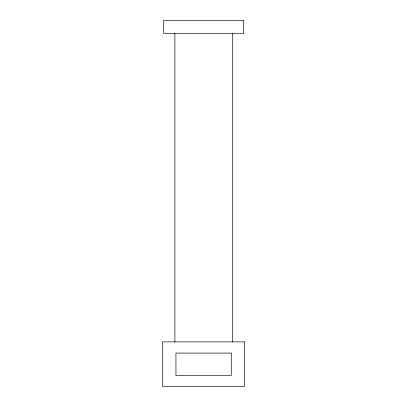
<?xml version="1.0" encoding="UTF-8"?>
<svg xmlns="http://www.w3.org/2000/svg" width="407" height="407" viewBox="0 0 407 407"><rect width="100%" height="100%" fill="white"/><g stroke="black" fill="none" stroke-linecap="round" stroke-linejoin="round"><path stroke-width="0.61" d="M232.326 33.415L232.326 341.88M174.893 33.415L174.893 341.88M243.666 20.35L163.548 20.35L163.548 33.415L243.666 33.415L243.666 20.35M244.414 341.88L162.586 341.88L162.586 386.65L244.414 386.65L244.414 341.88M231.278 353.073L175.936 353.073L175.936 375.458L231.278 375.458L231.278 353.073"/></g></svg>
